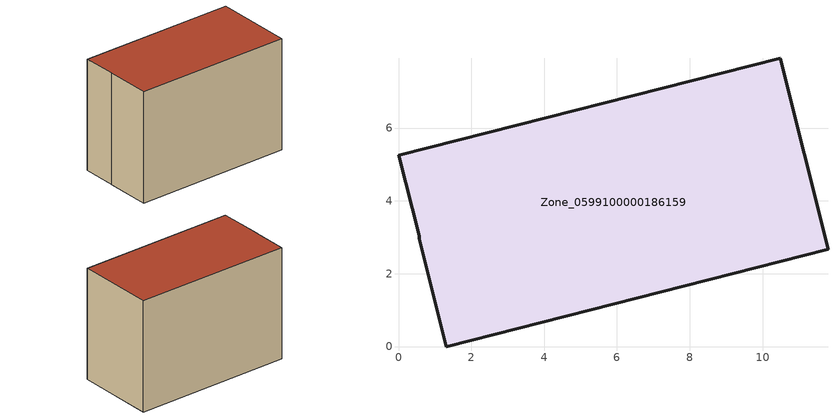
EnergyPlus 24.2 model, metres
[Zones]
Zone_0599100000186159
 floor ground (C_G): 10.48,7.91 11.79,2.67 1.31,0 0.57,2.96 0.56,3.04 0,5.25 z0
 wall outside (C_F): 1.31,0 11.79,2.67 10.48,7.91 0,5.25 0.56,3.04 0.57,2.96 1.31,0 z0:7.63
 roof outside (C_R): 11.79,2.67 10.48,7.91 0,5.25 0.56,3.04 0.57,2.96 1.31,0 z7.63
[BUILDING]
Pand.0599100000186159: North Axis=0; Terrain=City; Loads Convergence Tolerance Value=0.04; Temperature Convergence Tolerance Value=0.4; Solar Distribution=FullExterior; Maximum Number of Warmup Days=25; Minimum Number of Warmup Days=1
[Site:Location]
Rotterdam.The.Hague.AP_ZH_NLD Design_Conditions: Latitude=51.96; Longitude=4.45; Time Zone=1; Elevation=-4.5
[SITE:GROUNDTEMPERATURE:BUILDINGSURFACE]
18, 18, 18, 18, 18, 18, 18, 18, 18, 18, 18, 18
[MATERIAL] Thermal Absorptance=0.9; Solar Absorptance=0.7; Visible Absorptance=0.7
Name | Roughness | Thickness | Conductivity | Density | Specific Heat
G.TI.1975-1991 | MediumSmooth | 0.15 | 0.288461 | 540 | 1210
F.TI.1975-1991 | Rough | 0.3 | 0.230769 | 1920 | 840
R.TI.1975-1991 | MediumRough | 0.2 | 0.153846 | 1500 | 1000
[CONSTRUCTION]
C_G: G.TI.1975-1991
C_F: F.TI.1975-1991
C_R: R.TI.1975-1991
[ZONE]
Zone_0599100000186159: Type=1; Multiplier=1; Ceiling Height=Autocalculate; Volume=Autocalculate; Floor Area=autocalculate; Part of Total Floor Area=Yes
[ZONEINFILTRATION:DESIGNFLOWRATE]
Infil_Zone_0599100000186159: Zone or ZoneList or Space or SpaceList=Zone_0599100000186159; Schedule=AlwaysOn; Design Flow Rate Calculation Method=Flow/Area; Flow Rate per Floor Area=0.003; Constant Term Coefficient=1; Temperature Term Coefficient=0; Velocity Term Coefficient=0; Velocity Squared Term Coefficient=0
[HVACTEMPLATE:ZONE:IDEALLOADSAIRSYSTEM]
Zone_0599100000186159: Maximum Heating Supply Air Temperature=50; Minimum Cooling Supply Air Temperature=13; Maximum Heating Supply Air Humidity Ratio=0.0156; Minimum Cooling Supply Air Humidity Ratio=0.0077; Heating Limit=NoLimit; Cooling Limit=NoLimit; Dehumidification Control Type=ConstantSensibleHeatRatio; Cooling Sensible Heat Ratio=0.7; Dehumidification Setpoint=60; Humidification Control Type=None; Humidification Setpoint=30; Outdoor Air Method=None; Outdoor Air Flow Rate per Person=0.00944; Outdoor Air Flow Rate per Zone Floor Area=0; Outdoor Air Flow Rate per Zone=0; Demand Controlled Ventilation Type=None; Outdoor Air Economizer Type=NoEconomizer; Heat Recovery Type=None; Sensible Heat Recovery Effectiveness=0.7; Latent Heat Recovery Effectiveness=0.65
[ZONECONTROL:THERMOSTAT]
ThermostatControl_Zone_0599100000186159: Zone or ZoneList=Zone_0599100000186159; Control Type Schedule=DualSetpointControlType; Control 1=Thermostat_Zone_0599100000186159; Temperature Difference Between Cutout And Setpoint=0
[THERMOSTATSETPOINT:DUALSETPOINT]
Thermostat_Zone_0599100000186159: Heating Setpoint Temperature Schedule=HeatingSetpoint_Zone_0599100000186159; Cooling Setpoint Temperature Schedule=CoolingSetpoint_Zone_0599100000186159
[SCHEDULE:COMPACT]
HeatingSetpoint_Zone_0599100000186159: Through: 12/31, For: AllDays, Until: 24:00, 21
CoolingSetpoint_Zone_0599100000186159: Through: 12/31, For: AllDays, Until: 24:00, 24
DualSetpointControlType: Through: 12/31, For: AllDays, Until: 24:00, 4
AlwaysOn: Through: 12/31, For: AllDays, Until: 24:00, 1
